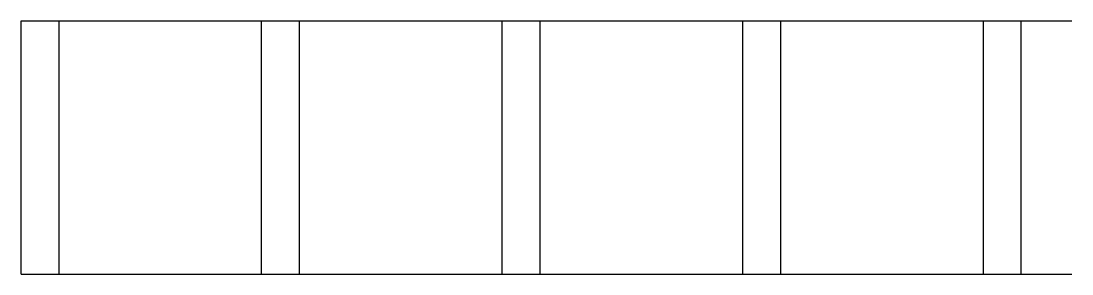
# Model space of a CAD drawing. Header units: inches. Extents: x 0 to 5.19, y 0 to 1.25.
import ezdxf

# ---------------------------------------------------------------- set-up
doc = ezdxf.new("R2010")
doc.units = ezdxf.units.IN
doc.header["$MEASUREMENT"] = 0

msp = doc.modelspace()

# ---------------------------------------------------------------- linework, layer by layer
at = {"color": 0}
for p, q in [((0, 0), (0, 1.25)), ((0, 1.25), (5.1875, 1.25)), ((0, 0), (5.1875, 0))]:
    msp.add_line(p, q, dxfattribs=at)
for p, q in [((0.1875, 0), (0.1875, 1.25)), ((1.1875, 0), (1.1875, 1.25)), ((1.375, 0), (1.375, 1.25)), ((2.375, 0), (2.375, 1.25)), ((2.5625, 0), (2.5625, 1.25)), ((3.5625, 0), (3.5625, 1.25)), ((3.75, 0), (3.75, 1.25)), ((4.75, 0), (4.75, 1.25)), ((4.9375, 0), (4.9375, 1.25))]:
    msp.add_line(p, q)

doc.saveas('drawing.dxf')
